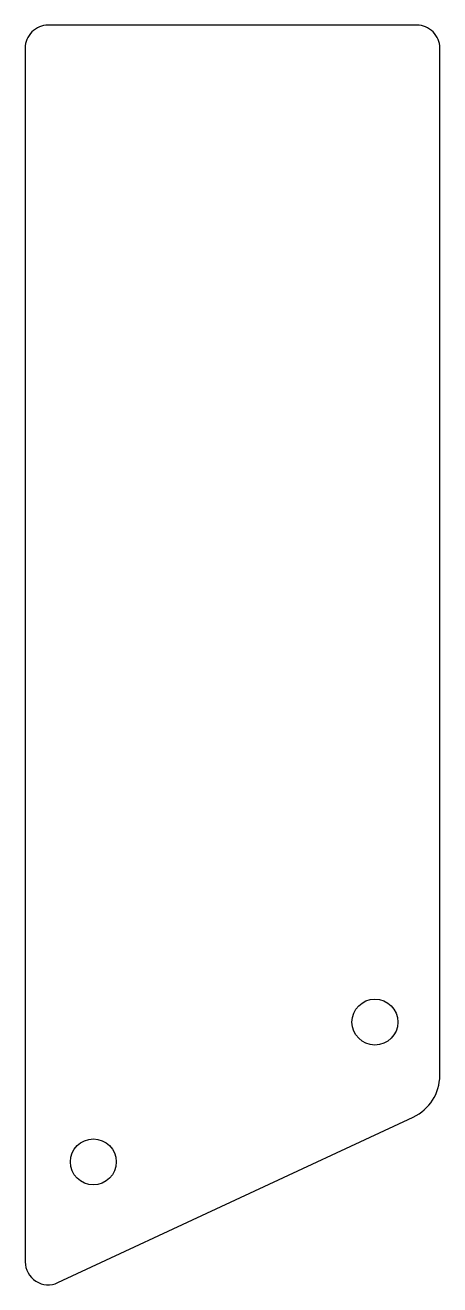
# Model space of a CAD drawing. Header units: millimetres. Extents: x -7.7 to 10.4, y -86.2 to -31.2.
import ezdxf

# ---------------------------------------------------------------- set-up
doc = ezdxf.new("R2010")
doc.units = ezdxf.units.MM
doc.layers.get('0').update_dxf_attribs({"linetype": 'CONTINUOUS'})

msp = doc.modelspace()

# ---------------------------------------------------------------- linework, layer by layer
msp.add_lwpolyline([(-6.666, -31.246, 0.414214), (-7.666, -32.246), (-7.666, -85.151, 0.54858), (-6.244, -86.057), (9.243, -78.838, 0.291506), (10.398, -77.025), (10.398, -32.246, 0.414214), (9.398, -31.246)], format="xyb", close=True)
for centre in [(7.57, -74.7), (-4.697, -80.792)]:
    msp.add_circle(centre, 1)

doc.saveas('drawing.dxf')
